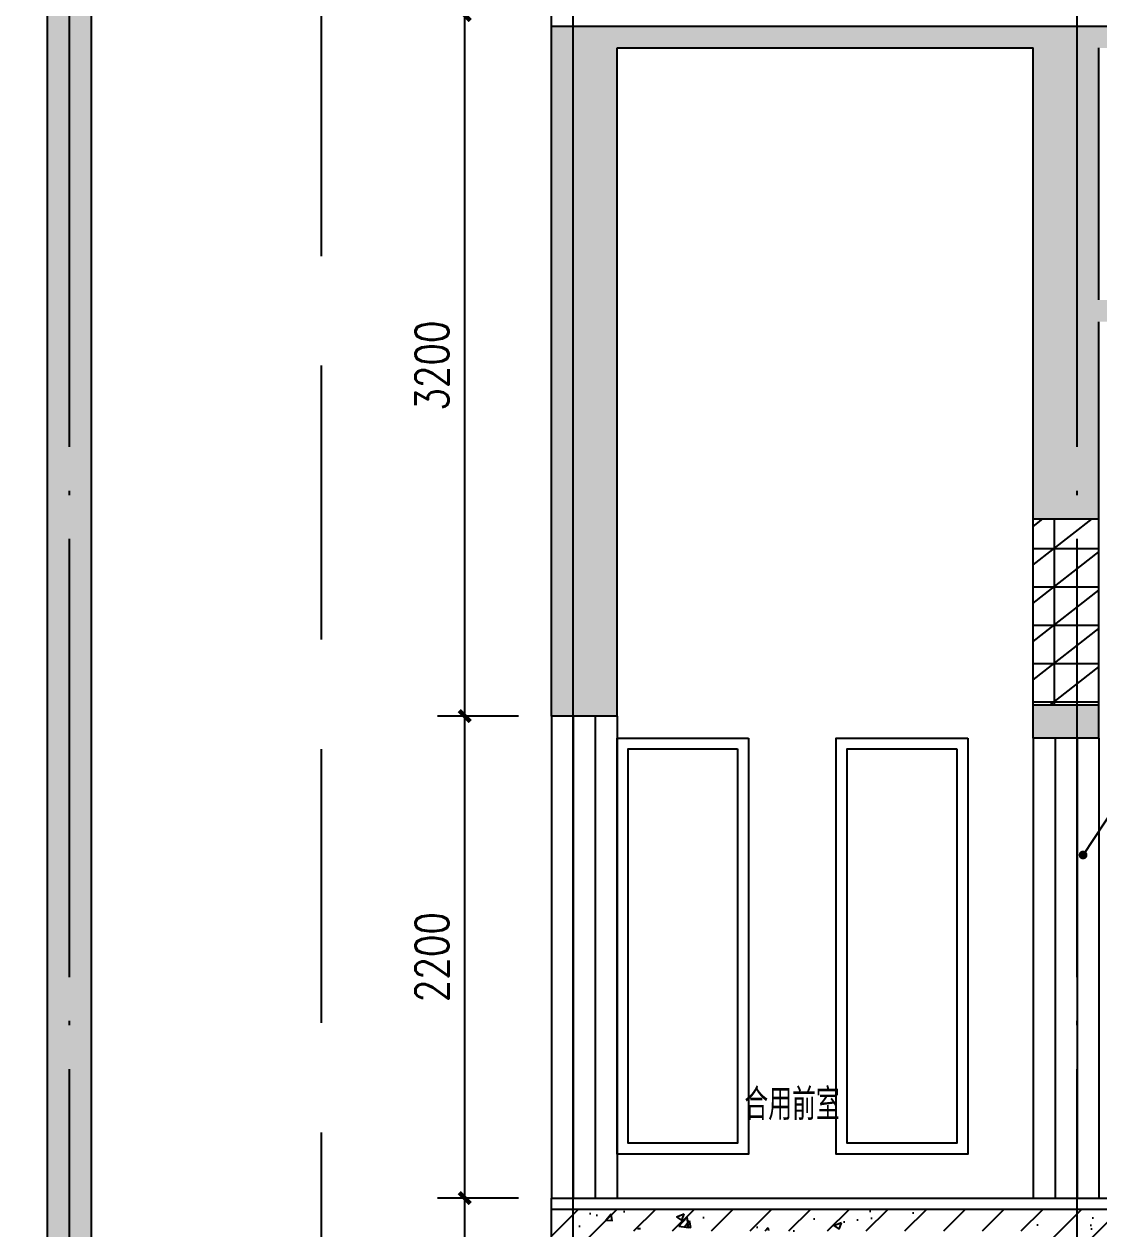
# Model space of a CAD drawing. Extents: x 718358 to 1668613, y -348838 to -159582.
# Drawn here: x 852521 to 857429, y -246181 to -240681 of the extents above; entities that cross this region are included whole.
import ezdxf

# ---------------------------------------------------------------- set-up
doc = ezdxf.new("R2010")
doc.units = 0
doc.header["$LTSCALE"] = 1000
doc.linetypes.add('DASH', pattern=[0.35, 0.25, -0.1])
doc.linetypes.add('DOTE', pattern=[2.42, 2, -0.2, 0.02, -0.2])
for name, color, linetype in [('建-可见线', 7, 'Continuous'), ('建-墙体', 2, 'Continuous'), ('建-尺寸', 73, 'Continuous'), ('建-引出', 3, 'Continuous'), ('建-影线', 8, 'Continuous'), ('建-房间名', 7, 'Continuous'), ('建-轴网', 14, 'DOTE'), ('建-门窗剖', 4, 'Continuous')]:
    doc.layers.add(name, color=color, linetype=linetype)
doc.styles.add('_TCH_SPACE', font='gt单线西文.shx', dxfattribs={"width": 0.8, "height": 5, "bigfont": 'gt单线中文.shx'})
doc.styles.add('DIM_FONT', font='SIMPLEX.shx', dxfattribs={"width": 0.8, "bigfont": 'GBCBIG.shx'})
doc.dimstyles.new('DIMN50', dxfattribs={"dimscale": 0.5, "dimtxt": 300, "dimasz": 100, "dimexe": 250, "dimexo": 300, "dimgap": 150, "dimtad": 1, "dimdec": 0, "dimzin": 0, "dimdsep": 46, "dimtxsty": 'DIM_FONT', "dimblk": 'ARCHTICK', "dimcen": 0.09, "dimdle": 1, "dimclrt": 7, "dimazin": 2, "dimtfac": 1, "dimtdec": 0, "dimtix": 1, "dimtmove": 2, "dimatfit": 3, "dimldrblk": 'ARCHTICK', "dimfxl": 1, "dimtolj": 1, "dimtzin": 0, "dimarcsym": 0})
pattern_1 = [(45, (0, 0), (-88.388348, 88.388348), []), (50, (0, 0), (358.63009, -31.37607), [37.5, -412.5]), (355, (0, 0), (-69.37567, 376.09607), [30, -330]), (100.4514, (29.9, -2.6), (289.25469, 344.71977), [31.8701, -350.57106]), (46.1842, (0, 100), (533.62052, -82.7595), [56.25, -618.75]), (96.6356, (44.47, 93.1), (467.33135, 487.05894), [47.80514, -525.8565]), (351.1842, (0, 100), (467.33097, 487.0593), [45, -495]), (21, (50, 75), (298.45353, -201.30945), [37.5, -412.5]), (326, (50, 75), (121.65767, 362.57502), [30, -330]), (71.4514, (74.87, 58.22), (420.11131, 161.26525), [31.8701, -350.57106]), (37.5, (0, 0), (6.079928, 166.446927), [0, -326, 0, -335, 0, -331.25]), (7.5, (0, 0), (131.53477, 197.205856), [0, -191, 0, -318.5, 0, -126.25]), (327.5, (-111.5, 0), (266.911218, -11.277436), [0, -125, 0, -390, 0, -517.5]), (317.5, (-161.5, 0), (291.593085, 50.05249), [0, -162.5, 0, -259, 0, -367.5])]

# ---------------------------------------------------------------- blocks, each defined once
blk = doc.blocks.new('_ArchTick')
at = {"color": 0, "linetype": 'ByBlock', "const_width": 0.4}
blk.add_lwpolyline([(-0.5, -0.5), (0.5, 0.5)], dxfattribs=at)
blk = doc.blocks.new('*D3387')
at = {"layer": 'Defpoints', "color": 0, "transparency": 16777216}
for p in [(854533.3, -246040), (854928.6, -246040), (854928.6, -246940)]:
    blk.add_point(p, dxfattribs=at)
at = {"layer": '建-尺寸', "color": 0, "lineweight": -2, "transparency": 16777216}
for p, q in [((854778.6, -246040), (854408.3, -246040)), ((854533.3, -246940.5), (854533.3, -246039.5)), ((854778.6, -246940), (854408.3, -246940))]:
    blk.add_line(p, q, dxfattribs=at)
at = {"layer": '建-尺寸', "color": 0, "lineweight": -2, "transparency": 16777216, "xscale": 50, "yscale": 50, "zscale": 50}
for p, rotation in [((854533.3, -246040), 90), ((854533.3, -246940), 270)]:
    blk.add_blockref('_ArchTick', p, dxfattribs=dict(at, rotation=rotation))
at = {"layer": '建-尺寸', "color": 7, "transparency": 16777216, "insert": (854383.3, -246490), "char_height": 150, "attachment_point": 5, "rotation": 90, "style": 'DIM_FONT'}
blk.add_mtext('\\A1;900', dxfattribs=at)
blk = doc.blocks.new('*D3388')
at = {"layer": 'Defpoints', "color": 0, "transparency": 16777216}
for p in [(854533.3, -243840), (854928.6, -243840), (854928.6, -246040)]:
    blk.add_point(p, dxfattribs=at)
at = {"layer": '建-尺寸', "color": 0, "lineweight": -2, "transparency": 16777216}
for p, q in [((854778.6, -243840), (854408.3, -243840)), ((854533.3, -246040.5), (854533.3, -243839.5)), ((854778.6, -246040), (854408.3, -246040))]:
    blk.add_line(p, q, dxfattribs=at)
at = {"layer": '建-尺寸', "color": 0, "lineweight": -2, "transparency": 16777216, "xscale": 50, "yscale": 50, "zscale": 50}
for p, rotation in [((854533.3, -243840), 90), ((854533.3, -246040), 270)]:
    blk.add_blockref('_ArchTick', p, dxfattribs=dict(at, rotation=rotation))
at = {"layer": '建-尺寸', "color": 7, "transparency": 16777216, "insert": (854383.3, -244940), "char_height": 150, "attachment_point": 5, "rotation": 90, "style": 'DIM_FONT'}
blk.add_mtext('\\A1;2200', dxfattribs=at)
blk = doc.blocks.new('*D3389')
at = {"layer": 'Defpoints', "color": 0, "transparency": 16777216}
for p in [(854533.3, -240640), (854928.6, -240640), (854928.6, -243840)]:
    blk.add_point(p, dxfattribs=at)
at = {"layer": '建-尺寸', "color": 0, "lineweight": -2, "transparency": 16777216}
for p, q in [((854778.6, -240640), (854408.3, -240640)), ((854533.3, -243840.5), (854533.3, -240639.5)), ((854778.6, -243840), (854408.3, -243840))]:
    blk.add_line(p, q, dxfattribs=at)
at = {"layer": '建-尺寸', "color": 0, "lineweight": -2, "transparency": 16777216, "xscale": 50, "yscale": 50, "zscale": 50}
for p, rotation in [((854533.3, -240640), 90), ((854533.3, -243840), 270)]:
    blk.add_blockref('_ArchTick', p, dxfattribs=dict(at, rotation=rotation))
at = {"layer": '建-尺寸', "color": 7, "transparency": 16777216, "insert": (854383.3, -242240), "char_height": 150, "attachment_point": 5, "rotation": 90, "style": 'DIM_FONT'}
blk.add_mtext('\\A1;3200', dxfattribs=at)

msp = doc.modelspace()

# ---------------------------------------------------------------- hatches: boundary and pattern name
at = {"layer": '建-影线'}
h = msp.add_hatch(dxfattribs=at)
h.set_pattern_fill('钢筋混凝土', color=256, scale=50, style=0)
h.set_pattern_definition(pattern_1)
h.paths.add_polyline_path([(857428.6, -243790), (857128.6, -243790), (857128.6, -243940), (857428.6, -243940)])
h.paths.add_polyline_path([(848228.6, -240690), (846050.5, -240690), (846050.5, -240790), (846328.6, -240790), (846328.6, -243940), (846628.6, -243940), (846628.6, -240790), (847928.6, -240790), (847928.6, -246090), (846050.5, -246090), (846050.5, -246190), (846328.6, -246190), (846328.6, -246790), (846628.6, -246790), (846628.6, -246190), (847928.6, -246190), (847928.6, -250240), (846050.5, -250240), (846050.5, -250440), (850328.6, -250440), (850328.6, -251340), (855228.6, -251340), (855228.6, -251153.8), (854928.6, -251121.5), (854928.6, -251140), (852828.6, -251140), (852828.6, -240690), (852628.6, -240690), (852628.6, -251140), (850528.6, -251140), (850528.6, -240690), (850328.6, -240690), (850328.6, -248040), (848228.6, -248040)])
h.paths.add_polyline_path([(848228.6, -248140), (850328.6, -248140), (850328.6, -250240), (848228.6, -250240)], flags=16)
h.paths.add_polyline_path([(848623.3, -250090), (848923.3, -250090), (848773.3, -250240)], flags=0)
h.paths.add_polyline_path([(857428.6, -237790), (857128.6, -237790), (857128.6, -237940), (857428.6, -237940)])
h.paths.add_polyline_path([(855228.6, -238290), (854928.6, -238290), (854928.6, -238440), (855228.6, -238440)])
h.paths.add_polyline_path([(855228.6, -243690), (854928.6, -243690), (854928.6, -243840), (855228.6, -243840)], flags=17)
h.paths.add_polyline_path([(855228.6, -235190), (857128.6, -235190), (857128.6, -236090), (857428.6, -236090), (857428.6, -235190), (857677.3, -235190), (857677.3, -235090), (857428.6, -235090), (857428.6, -234940), (857358.6, -234940), (857368.6, -234955), (857368.6, -234975), (857358.6, -234975), (857358.6, -235035), (857346.1, -235035), (857346.1, -235030), (857353.6, -235030), (857353.6, -234980), (857303.6, -234980), (857303.6, -235030), (857311.1, -235030), (857311.1, -235035), (857298.6, -235035), (857298.6, -234975), (857288.6, -234975), (857288.6, -234955), (857298.6, -234940), (857228.6, -234940), (857228.6, -235090), (854928.6, -235090), (854928.6, -236090), (855228.6, -236090)])
h.paths.add_polyline_path([(846628.6, -235190), (847928.6, -235190), (847928.6, -240690), (848228.6, -240690), (848228.6, -233734.5), (847928.6, -233734.5), (847928.6, -235090), (846528.6, -235090), (846528.6, -234940), (846328.6, -234940), (846328.6, -235040), (846050.5, -235040), (846050.5, -235140), (846328.6, -235140), (846328.6, -236090), (846628.6, -236090)])
h.paths.add_polyline_path([(850528.6, -233734.5), (850328.6, -233734.5), (850328.6, -240690), (850528.6, -240690)])
h.paths.add_polyline_path([(852828.6, -233734.5), (852628.6, -233734.5), (852628.6, -240690), (852828.6, -240690)])
h.paths.add_polyline_path([(848673.3, -250007.7), (849376.1, -250007.7), (849376.1, -249771.4), (848673.3, -249771.4)], flags=8)
h.paths.add_polyline_path([(857128.6, -242940), (857428.6, -242940), (857428.6, -242040), (857677.3, -242040), (857677.3, -241940), (857428.6, -241940), (857428.6, -240790), (857677.3, -240790), (857677.3, -240690), (854928.6, -240690), (854928.6, -243690), (855228.6, -243690), (855228.6, -240790), (857128.6, -240790)])
h.paths.add_polyline_path([(848228.6, -248140), (850328.6, -248140), (850328.6, -248040), (848228.6, -248040)], flags=16)
h = msp.add_hatch(dxfattribs=at)
h.set_pattern_fill('空心砖', color=256, scale=50, style=0)
h.set_pattern_definition([(0, (0, 0), (0, 175), []), (37.875, (200, 0), (-84.807639, 109.038328), []), (90, (200, 0), (-225, 1e-14), [])])
h.paths.add_polyline_path([(857128.6, -243790), (857428.6, -243790), (857428.6, -242940), (857128.6, -242940)])
h.paths.add_polyline_path([(857128.6, -237790), (857428.6, -237790), (857428.6, -236090), (857128.6, -236090)])
h.paths.add_polyline_path([(854928.6, -238290), (855228.6, -238290), (855228.6, -236090), (854928.6, -236090)])
h = msp.add_hatch(dxfattribs=at)
h.set_pattern_fill('钢筋混凝土', color=256, scale=50, style=0)
h.set_pattern_definition(pattern_1)
h.paths.add_polyline_path([(857428.6, -247040), (857428.6, -246890), (857128.6, -246890), (857128.6, -247040)])
h.paths.add_polyline_path([(854928.6, -246790), (854928.6, -246940), (855228.6, -246940), (855228.6, -246790)])
h.paths.add_polyline_path([(854928.6, -246590), (855228.6, -246590), (855228.6, -246190), (857128.6, -246190), (857128.6, -246590), (857428.6, -246590), (857428.6, -246190), (857677.3, -246190), (857677.3, -246090), (854928.6, -246090)])

# ---------------------------------------------------------------- linework, layer by layer
at = {"layer": '建-可见线'}
for p, q in [((854928.6, -240690), (854928.6, -240640)), ((854928.6, -246040), (857677.3, -246040)), ((854928.6, -246090), (854928.6, -246040))]:
    msp.add_line(p, q, dxfattribs=at)
at = {"layer": '建-可见线', "elevation": 0}
for points in [[(855828.6, -243939.9), (855828.6, -245839.9), (855228.6, -245839.9), (855228.6, -243939.9), (855828.6, -243939.9)], [(856829.4, -243939.9), (856829.4, -245839.9), (856229.4, -245839.9), (856229.4, -243939.9), (856829.4, -243939.9)]]:
    msp.add_lwpolyline(points, dxfattribs=at)
at = {"layer": '建-墙体'}
for p, q in [((852628.6, -251140), (852628.6, -233734.5)), ((852828.6, -251140), (852828.6, -233734.5)), ((854928.6, -240690), (857677.3, -240690)), ((854928.6, -243840), (854928.6, -240690)), ((855228.6, -240790), (857128.6, -240790)), ((855228.6, -243840), (855228.6, -240790)), ((857128.6, -243940), (857128.6, -240790)), ((857428.6, -241940), (857428.6, -240790)), ((857428.6, -243940), (857428.6, -242040)), ((857128.6, -242940), (857428.6, -242940)), ((857428.6, -243790), (857128.6, -243790)), ((855228.6, -243840), (854928.6, -243840)), ((857428.6, -243940), (857128.6, -243940)), ((854928.6, -246940), (854928.6, -246090)), ((854928.6, -246090), (857677.3, -246090))]:
    msp.add_line(p, q, dxfattribs=at)
at = {"layer": '建-墙体', "color": 9, "linetype": 'DASH', "ltscale": 5}
msp.add_line((853878.6, -250490), (853878.6, -233734.5), dxfattribs=at)
at = {"layer": '建-引出'}
msp.add_line((857356.3, -244473.9), (858250.4, -243119), dxfattribs=at)
at = {"layer": '建-引出', "const_width": 20}
msp.add_lwpolyline([(857350.8, -244482.2, 1), (857361.8, -244465.5, 1)], format="xyb", close=True, dxfattribs=at)
at = {"layer": '建-轴网'}
for p, q in [((852728.6, -252291), (852728.6, -223392.4)), ((855028.6, -248840), (855028.6, -223392.4)), ((855028.6, -252291), (855028.6, -223392.4)), ((857328.6, -252291), (857328.6, -223392.4))]:
    msp.add_line(p, q, dxfattribs=at)
at = {"layer": '建-门窗剖'}
for p, q in [((854928.6, -243840), (854928.6, -246040)), ((855028.6, -243840), (855028.6, -246040)), ((855128.6, -243840), (855128.6, -246040)), ((855228.6, -243840), (855228.6, -246040)), ((857128.6, -243940), (857128.6, -246040)), ((857228.6, -243940), (857228.6, -246040)), ((857328.6, -243940), (857328.6, -246040)), ((857428.6, -243940), (857428.6, -246040))]:
    msp.add_line(p, q, dxfattribs=at)
at = {"layer": '建-门窗剖', "elevation": 0}
for points in [[(855778.6, -243989.9), (855778.6, -245789.9), (855278.6, -245789.9), (855278.6, -243989.9), (855778.6, -243989.9)], [(856779.4, -243989.9), (856779.4, -245789.9), (856279.4, -245789.9), (856279.4, -243989.9), (856779.4, -243989.9)]]:
    msp.add_lwpolyline(points, dxfattribs=at)

# ---------------------------------------------------------------- texts
at = {"layer": '建-房间名', "style": '_TCH_SPACE', "width": 0.8}
msp.add_text('合用前室', height=143.31, dxfattribs=at).set_placement((855809.7, -245683.8, 0))

# ---------------------------------------------------------------- dimensions: what is measured, and where the dimension line sits
at = {"layer": '建-尺寸'}
for p1, p2, picture, middle in [((854928.6, -243840), (854928.6, -240640), '*D3389', (854383.3, -242240)), ((854928.6, -246040), (854928.6, -243840), '*D3388', (854383.3, -244940)), ((854928.6, -246940), (854928.6, -246040), '*D3387', (854383.3, -246490))]:
    dim = msp.add_aligned_dim(p1=p1, p2=p2, distance=395.2, dimstyle='DIMN50', dxfattribs=at)
    dim.commit()
    dim.dimension.update_dxf_attribs({"geometry": picture, "text_midpoint": middle})

doc.saveas('drawing.dxf')
